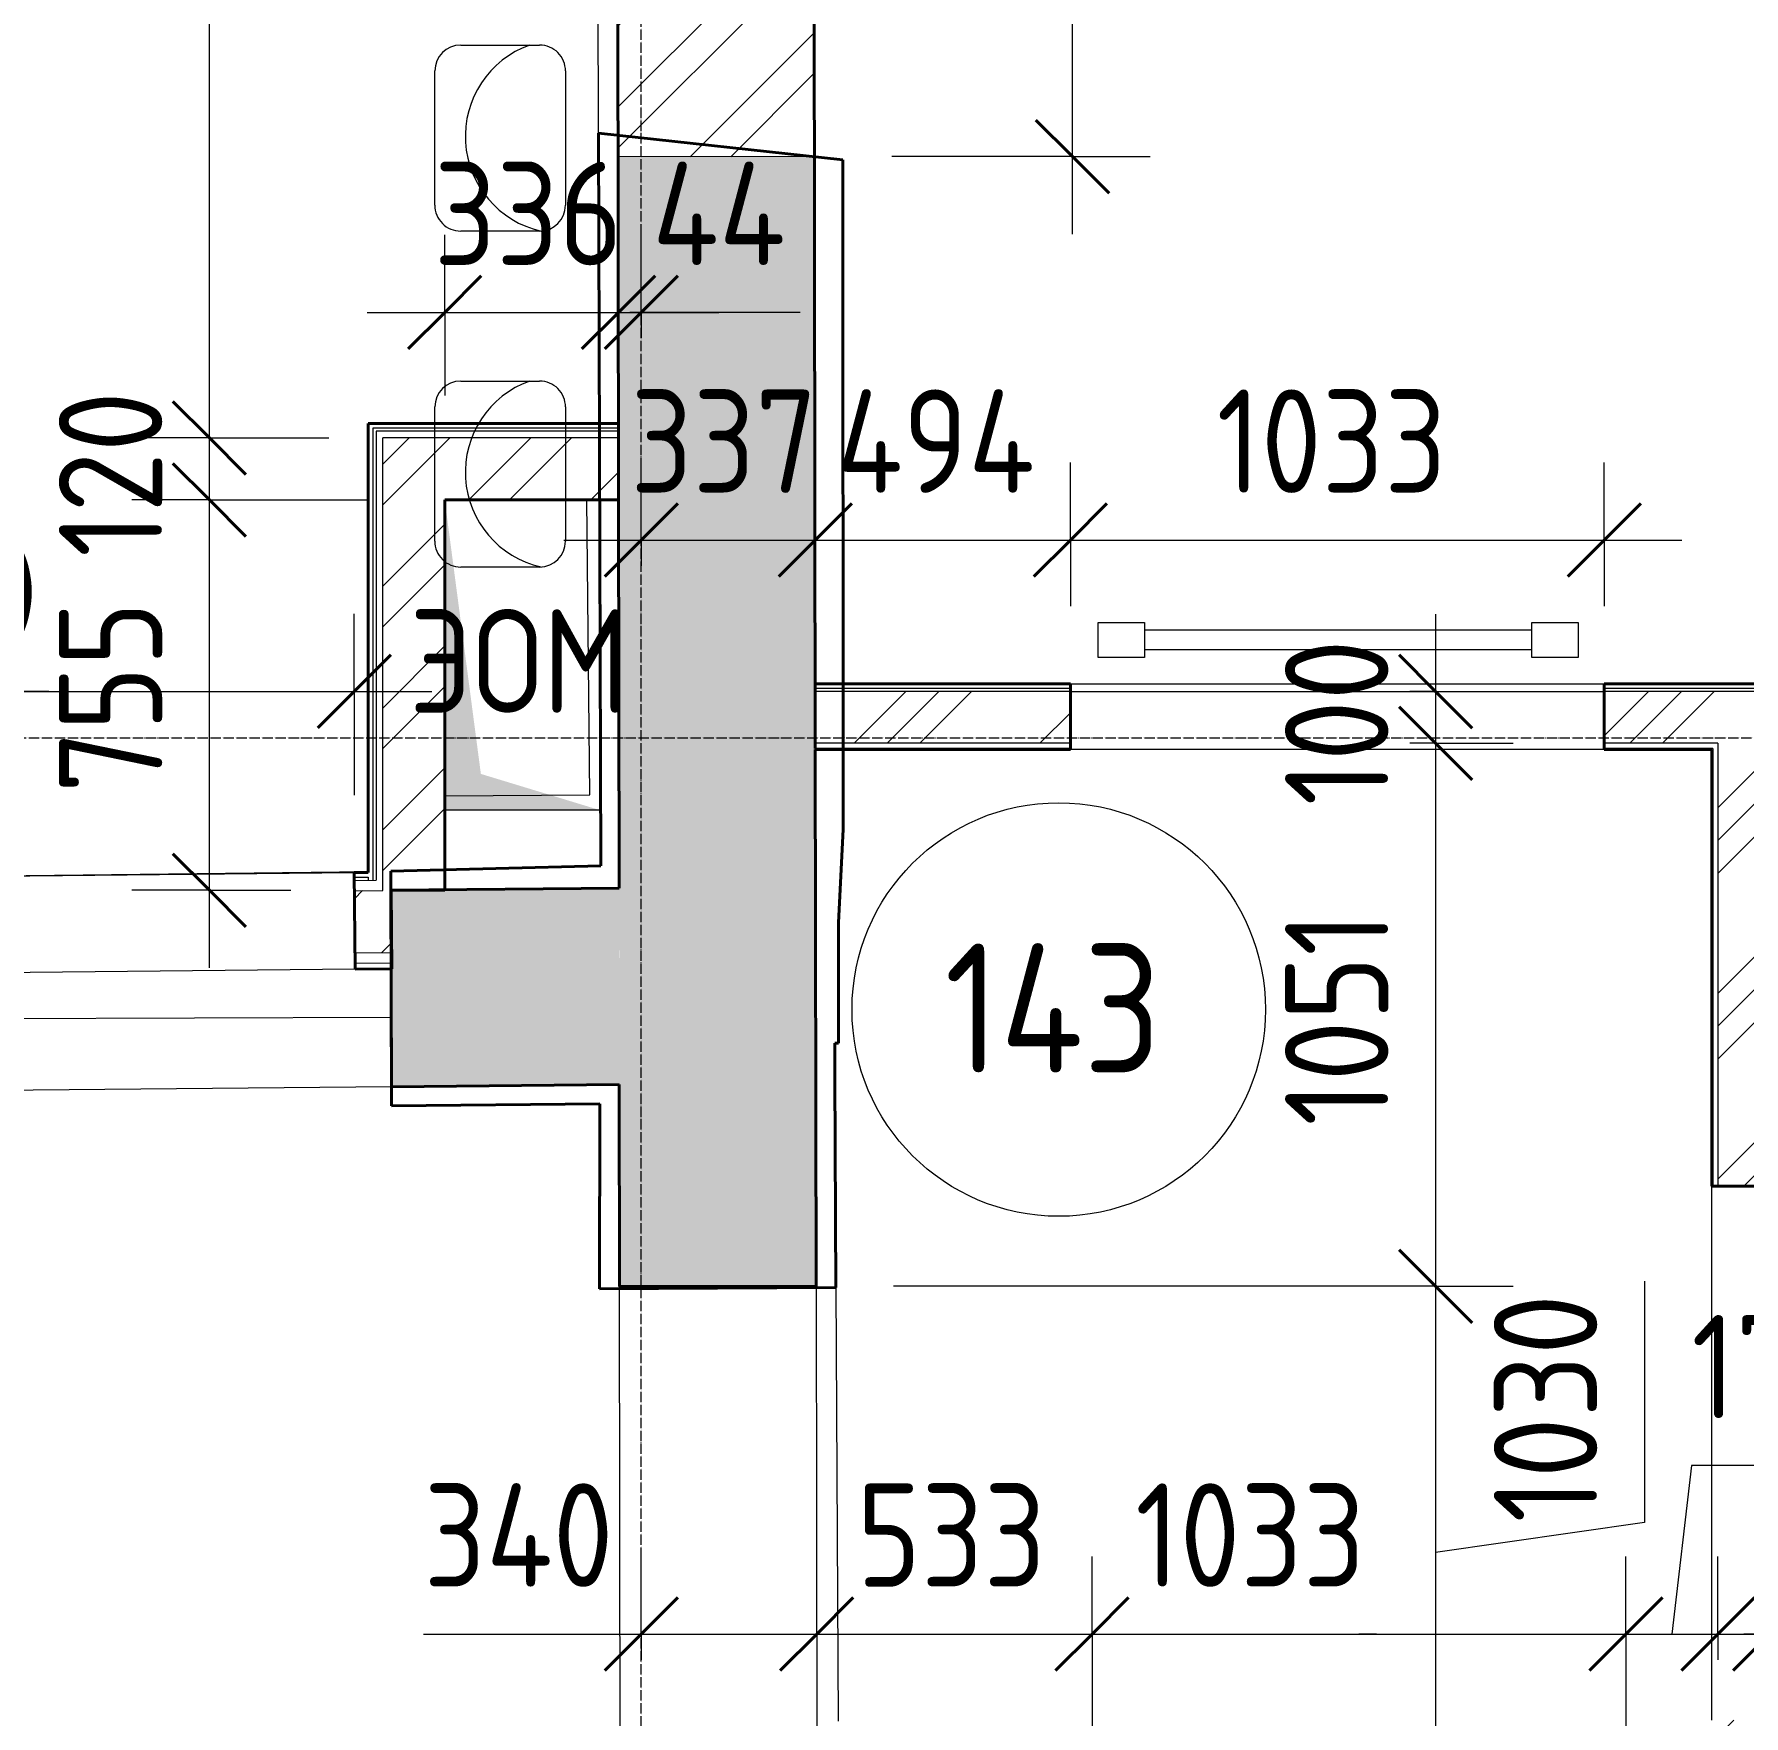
# Model space of a CAD drawing. Header units: millimetres. Extents: x -11886 to 68941, y -8130 to 45506.
# Drawn here: x 48235 to 51543, y 11365 to 14618 of the extents above; entities that cross this region are included whole.
import ezdxf

# ---------------------------------------------------------------- set-up
doc = ezdxf.new("R2010")
doc.units = ezdxf.units.MM
doc.linetypes.add('ADSK_Линия сетки', pattern=[25, 20, -2.5, 0, -2.5])
for name, color, linetype, lineweight in [('Аннотация', 7, 'Continuous', 9), ('Марки помещений', 7, 'Continuous', 20), ('Оси', 7, 'Continuous', 9), ('Перекрытие', 7, 'Continuous', 18), ('Размеры', 7, 'Continuous', 9), ('Размеры-100', 7, 'Continuous', 9), ('Стены', 7, 'Continuous', 18), ('Стены внутренние', 7, 'Continuous', 18), ('Стены штриховка', 7, 'Continuous', 18), ('Узлы', 7, 'Continuous', 18)]:
    doc.layers.add(name, color=color, linetype=linetype, lineweight=lineweight)
for name, color, linetype, lineweight, true_color in [('Линии', 7, 'Continuous', 9, 0x00a600), ('Стены разрез', 7, 'Continuous', 40, 0xbb5389), ('ТХ', 5, 'Continuous', 9, 0x0000ff), ('ТХ 1 этаж_dwg', 7, 'Continuous', 9, 0x767676)]:
    doc.layers.add(name, color=color, linetype=linetype, lineweight=lineweight, true_color=true_color)
doc.styles.add('GOST Common_1', font='GOST_Common.ttf', dxfattribs={"width": 0.9, "height": 200})
doc.styles.add('GOST Common_2', font='GOST_Common.ttf', dxfattribs={"width": 0.9, "height": 250})
doc.dimstyles.new('ADSK_Основной_2_мм_Округление_до_1_мм_1', dxfattribs={"dimscale": 304.8, "dimtxt": 201.142999, "dimasz": 0.463911, "dimexe": 0.492126, "dimexo": 0.492126, "dimgap": 0.098425, "dimtad": 1, "dimdec": 0, "dimdsep": 46, "dimtxsty": 'GOST Common_1', "dimblk1": 'OBLIQUE', "dimblk2": 'OBLIQUE', "dimsah": 1, "dimcen": 0.09, "dimdle": 0.492126, "dimazin": 2, "dimtfac": 1, "dimtdec": 4, "dimtix": 1, "dimtmove": 1, "dimatfit": 3, "dimfxl": 1, "dimtvp": 1, "dimtolj": 1, "dimtzin": 0, "dimlwd": 20, "dimlwe": 20, "dimarcsym": 2})
doc.dimstyles.new('ADSK_Основной_2_мм_Округление_до_1_мм_2', dxfattribs={"dimscale": 304.8, "dimtxt": 201.142999, "dimasz": 0.463911, "dimexe": 0.492126, "dimexo": 0.492126, "dimgap": 0.098425, "dimtad": 1, "dimdec": 0, "dimdsep": 46, "dimtxsty": 'GOST Common_1', "dimblk1": 'OBLIQUE', "dimblk2": 'OBLIQUE', "dimsah": 1, "dimcen": 0.09, "dimdle": 0.492126, "dimazin": 2, "dimtfac": 1, "dimtdec": 4, "dimtix": 1, "dimtmove": 0, "dimatfit": 3, "dimfxl": 1, "dimtvp": 1, "dimtolj": 1, "dimtzin": 0, "dimlwd": 20, "dimlwe": 20, "dimarcsym": 2})
doc.dimstyles.new('ADSK_Основной_2_мм_Округление_до_1_мм_3', dxfattribs={"dimscale": 304.8, "dimtxt": 201.142999, "dimasz": 0.463911, "dimexe": 0.492126, "dimexo": 0.492126, "dimgap": 0.098425, "dimtad": 1, "dimdec": 0, "dimdsep": 46, "dimtxsty": 'GOST Common_1', "dimblk1": 'OBLIQUE', "dimblk2": 'OBLIQUE', "dimsah": 1, "dimcen": 0.09, "dimdle": 0.492126, "dimazin": 2, "dimtfac": 1, "dimtdec": 4, "dimtix": 1, "dimtmove": 0, "dimatfit": 3, "dimfxl": 1, "dimtvp": 1, "dimtolj": 1, "dimtzin": 0, "dimlwd": 20, "dimlwe": 20, "dimarcsym": 2})
pattern_1 = [(45, (0, 0), (-117.8655, 117.8655), []), (45, (78.58, 0), (-117.8655, 117.8655), [])]
pattern_2 = [(45, (0, 0), (-179.6051, 179.6051), []), (45, (63.5, 0), (0, 359.2102), []), (45, (-63.5, 0), (0, 359.2102), [])]

# ---------------------------------------------------------------- blocks, each defined once
blk = doc.blocks.new('Существующие стены 1 эт - Существующие стены 1 эт-653793-01 План 1-го этажа кладочный')
at = {"layer": 'Стены', "color": 243, "true_color": 0xbb5389}
for p, q in [((49327.5, 14426.6), (49325, 15247.1)), ((49364.9, 14422.5), (49327.5, 14426.6)), ((48057.4, 12988.2), (48881.7, 12998)), ((47171.4, 12711.4), (48926.4, 12715.9)), ((49748.1, 12193), (49786.4, 12193.2)), ((49786.4, 12193.2), (49790.8, 11354.2))]:
    blk.add_line(p, q, dxfattribs=at)
at = {"layer": 'Стены разрез'}
for p, q in [((49327.5, 14426.6), (49331.8, 13008.7)), ((49799.8, 14375.2), (49327.5, 14426.6)), ((49800.7, 13080.2), (49799.8, 14375.2)), ((49791.8, 12898.8), (49800.7, 13080.2)), ((49331.8, 13008.7), (48925.5, 12998.5)), ((48926.9, 12544.6), (48925.5, 12998.5)), ((49791.8, 12665.9), (49791.8, 12898.8)), ((49784.3, 12602.9), (49784.3, 12665.9)), ((49784.3, 12665.9), (49791.8, 12665.9)), ((49786.4, 12193.2), (49784.3, 12602.9)), ((48926.9, 12544.6), (49329.7, 12548.5)), ((49329.7, 12548.5), (49329.1, 12190.8)), ((49329.1, 12190.8), (49786.4, 12193.2))]:
    blk.add_line(p, q, dxfattribs=at)
blk = doc.blocks.new('ТХ 1 этаж_dwg_Облучатель-2118417-01 План 1-го этажа кладочный')
at = {"layer": 'ТХ', "color": 253, "true_color": 0xa0a0a0}
for p, q in [((56406.2, 10669), (56406.2, 9919.9)), ((56444, 10669), (56444, 9919.9))]:
    blk.add_line(p, q, dxfattribs=at)
at = {"layer": 'ТХ', "color": 253, "true_color": 0xa0a0a0, "flags": 128}
for points in [[(56459, 10669), (56391.2, 10669), (56391.2, 10759), (56459, 10759)], [(56459, 9919.9), (56459, 9829.9), (56391.2, 9829.9), (56391.2, 9919.9)]]:
    blk.add_lwpolyline(points, close=True, dxfattribs=at)
blk = doc.blocks.new('ТХ 1 этаж_dwg_Электросушитель-2118426-01 План 1-го этажа кладочный')
at = {"layer": 'ТХ', "color": 253, "true_color": 0xa0a0a0}
for p, q in [((14845.2, 10699.4), (15105, 10699.4)), ((14795.2, 10496.6), (14795.2, 10649.4)), ((15155, 10649.4), (15155, 10496.6)), ((15105, 10446.6), (14845.2, 10446.6))]:
    blk.add_line(p, q, dxfattribs=at)
for centre, radius, start, end in [((14845.2, 10649.4), 50, 90, 180), ((15105, 10649.4), 50, 0, 90), ((14978.3, 10452.8), 187.6, 19.6167, 167.3478), ((14845.2, 10496.6), 50, 180, 270), ((15105, 10496.6), 50, 270, 360)]:
    blk.add_arc(centre, radius, start, end, dxfattribs=at)
blk = doc.blocks.new('ТХ 1 этаж_dwg-2084881-01 План 1-го этажа кладочный')
for name, p, rotation in [('ТХ 1 этаж_dwg_Электросушитель-2118426-01 План 1-го этажа кладочный', (177711.1, -71430.9), 89.99999999999999), ('ТХ 1 этаж_dwg_Электросушитель-2118426-01 План 1-го этажа кладочный', (177711.1, -72080.9), 89.99999999999999), ('ТХ 1 этаж_dwg_Облучатель-2118417-01 План 1-го этажа кладочный', (158465.1, -1001.7), 270)]:
    blk.add_blockref(name, p, dxfattribs=dict(rotation=rotation))
blk = doc.blocks.new('ADSK_Марка_Помещение_ОдноЗначение - Номер-247393-01 План 1-го этажа кладочный')
at = {"layer": 'Марки помещений'}
blk.add_circle((0, 0), 4, dxfattribs=at)
blk = doc.blocks.new('DIMBLOCK474-01 План 1-го этажа кладочный')
at = {"layer": 'Размеры-100', "lineweight": 20, "transparency": 16777216}
for p, q in [((47354.7, 13346.5), (47354.7, 13496.5)), ((48854.6, 13346.5), (48854.6, 13496.5)), ((47354.7, 13346.5), (49004.6, 13346.5)), ((47354.7, 13346.5), (47354.7, 13131.5)), ((47796.7, 13346.5), (48263.8, 13346.5)), ((48263.8, 13346.5), (48104.7, 13346.5)), ((48854.6, 13346.5), (48854.6, 13145.9))]:
    blk.add_line(p, q, dxfattribs=at)
at = {"layer": 'Размеры-100', "lineweight": 40, "transparency": 16777216}
for p, q in [((47354.7, 13346.5), (47425.4, 13417.2)), ((48854.6, 13346.5), (48925.3, 13417.2)), ((47354.7, 13346.5), (47284, 13275.8)), ((48854.6, 13346.5), (48783.9, 13275.8))]:
    blk.add_line(p, q, dxfattribs=at)
at = {"layer": 'Размеры-100', "color": 0, "lineweight": 20, "transparency": 16777216, "insert": (47796.7, 13637.9), "char_height": 200, "width": 560.473, "attachment_point": 1, "line_spacing_factor": 1.022761, "style": 'GOST Common_1'}
blk.add_mtext('1500', dxfattribs=at)
blk = doc.blocks.new('_Oblique')
at = {"color": 0, "linetype": 'ByBlock', "lineweight": -2}
blk.add_line((-0.5, -0.5), (0.5, 0.5), dxfattribs=at)
blk = doc.blocks.new('DIMBLOCK475-01 План 1-го этажа кладочный')
at = {"layer": 'Размеры-100', "lineweight": 20, "transparency": 16777216}
for p, q in [((49029.7, 14079.7), (49029.7, 14229.7)), ((49365.9, 14079.7), (49365.9, 14229.7)), ((48879.7, 14079.7), (49365.9, 14079.7)), ((49029.7, 14079.7), (49029.7, 13918.8)), ((49365.9, 14079.7), (49365.9, 13866.9))]:
    blk.add_line(p, q, dxfattribs=at)
at = {"layer": 'Размеры-100', "lineweight": 40, "transparency": 16777216}
for p, q in [((49029.7, 14079.7), (49100.4, 14150.4)), ((49365.9, 14079.7), (49436.6, 14150.4)), ((49029.7, 14079.7), (48959, 14009)), ((49365.9, 14079.7), (49295.2, 14009))]:
    blk.add_line(p, q, dxfattribs=at)
at = {"layer": 'Размеры-100', "color": 0, "lineweight": 20, "transparency": 16777216, "insert": (49008.6, 14371), "char_height": 200, "width": 454.106, "attachment_point": 1, "line_spacing_factor": 1.022761, "style": 'GOST Common_1'}
blk.add_mtext('336', dxfattribs=at)
blk = doc.blocks.new('DIMBLOCK476-01 План 1-го этажа кладочный')
at = {"layer": 'Размеры-100', "lineweight": 20, "transparency": 16777216}
for p, q in [((49365.9, 14079.7), (49365.9, 14229.7)), ((49409.9, 14079.7), (49409.9, 14229.7)), ((49365.9, 14079.7), (49559.9, 14079.7)), ((49365.9, 14079.7), (49365.9, 13866.9)), ((49431.1, 14079.7), (49387.9, 14079.7)), ((49409.9, 14079.7), (49409.9, 14029.6)), ((49717.5, 14079.7), (49431.1, 14079.7))]:
    blk.add_line(p, q, dxfattribs=at)
at = {"layer": 'Размеры-100', "lineweight": 40, "transparency": 16777216}
for p, q in [((49365.9, 14079.7), (49436.6, 14150.4)), ((49409.9, 14079.7), (49480.6, 14150.4)), ((49365.9, 14079.7), (49295.2, 14009)), ((49409.9, 14079.7), (49339.2, 14009))]:
    blk.add_line(p, q, dxfattribs=at)
at = {"layer": 'Размеры-100', "color": 0, "lineweight": 20, "transparency": 16777216, "insert": (49431.1, 14371), "char_height": 200, "width": 343.648, "attachment_point": 1, "line_spacing_factor": 1.022761, "style": 'GOST Common_1'}
blk.add_mtext('44', dxfattribs=at)
blk = doc.blocks.new('DIMBLOCK477-01 План 1-го этажа кладочный')
at = {"layer": 'Размеры-100', "lineweight": 40, "transparency": 16777216}
for p, q in [((48574.4, 13716.9), (48503.7, 13787.6)), ((48574.4, 13716.9), (48645.1, 13646.2)), ((48574.4, 12961.8), (48503.7, 13032.5)), ((48574.4, 12961.8), (48645.1, 12891.1))]:
    blk.add_line(p, q, dxfattribs=at)
at = {"layer": 'Размеры-100', "lineweight": 20, "transparency": 16777216}
for p, q in [((48574.4, 13716.9), (48424.4, 13716.9)), ((48574.4, 12811.8), (48574.4, 13716.9)), ((48574.4, 13716.9), (48879.7, 13716.9)), ((48574.4, 12961.8), (48424.4, 12961.8)), ((48574.4, 12961.8), (48731.7, 12961.8))]:
    blk.add_line(p, q, dxfattribs=at)
at = {"layer": 'Размеры-100', "color": 0, "lineweight": 20, "transparency": 16777216, "insert": (48283, 13150.1), "char_height": 200, "width": 454.106, "attachment_point": 1, "rotation": 90, "line_spacing_factor": 1.022761, "style": 'GOST Common_1'}
blk.add_mtext('755', dxfattribs=at)
blk = doc.blocks.new('DIMBLOCK478-01 План 1-го этажа кладочный')
at = {"layer": 'Размеры-100', "lineweight": 40, "transparency": 16777216}
for p, q in [((48574.4, 13836.9), (48503.7, 13907.6)), ((48574.4, 13836.9), (48645.1, 13766.2)), ((48574.4, 13716.9), (48503.7, 13787.6)), ((48574.4, 13716.9), (48645.1, 13646.2))]:
    blk.add_line(p, q, dxfattribs=at)
at = {"layer": 'Размеры-100', "lineweight": 20, "transparency": 16777216}
for p, q in [((48574.4, 13836.9), (48424.4, 13836.9)), ((48574.4, 13716.9), (48574.4, 13836.9)), ((48574.4, 13836.9), (48805.7, 13836.9)), ((48574.4, 13716.9), (48424.4, 13716.9)), ((48574.4, 13716.9), (48879.7, 13716.9))]:
    blk.add_line(p, q, dxfattribs=at)
at = {"layer": 'Размеры-100', "color": 0, "lineweight": 20, "transparency": 16777216, "insert": (48283, 13606.4), "char_height": 200, "width": 409.104, "attachment_point": 1, "rotation": 90, "line_spacing_factor": 1.022761, "style": 'GOST Common_1'}
blk.add_mtext('120', dxfattribs=at)
blk = doc.blocks.new('DIMBLOCK479-01 План 1-го этажа кладочный')
at = {"layer": 'Размеры-100', "lineweight": 40, "transparency": 16777216}
for p, q in [((48574.4, 16736.5), (48503.7, 16807.2)), ((48574.4, 16736.5), (48645.1, 16665.8)), ((48574.4, 13836.9), (48503.7, 13907.6)), ((48574.4, 13836.9), (48645.1, 13766.2))]:
    blk.add_line(p, q, dxfattribs=at)
at = {"layer": 'Размеры-100', "lineweight": 20, "transparency": 16777216}
for p, q in [((48574.4, 16736.5), (48424.4, 16736.5)), ((48574.4, 13836.9), (48574.4, 16736.5)), ((48574.4, 16736.5), (48774.4, 16736.5)), ((48574.4, 13836.9), (48424.4, 13836.9)), ((48574.4, 13836.9), (48805.7, 13836.9))]:
    blk.add_line(p, q, dxfattribs=at)
at = {"layer": 'Размеры-100', "color": 0, "lineweight": 20, "transparency": 16777216, "insert": (48283, 15034.4), "char_height": 200, "width": 605.475, "attachment_point": 1, "rotation": 90, "line_spacing_factor": 1.022761, "style": 'GOST Common_1'}
blk.add_mtext('2900', dxfattribs=at)
blk = doc.blocks.new('DIMBLOCK503-01 План 1-го этажа кладочный')
at = {"layer": 'Размеры-100', "lineweight": 20, "transparency": 16777216}
for p, q in [((49409.9, 11522.8), (49409.9, 11672.8)), ((49749.5, 11522.8), (49749.5, 11672.8)), ((48988.9, 11522.8), (49384.4, 11522.8)), ((49259.9, 11522.8), (49749.5, 11522.8)), ((49384.4, 11522.8), (49579.7, 11522.8)), ((49409.9, 11522.8), (49409.9, 11472.8)), ((49749.5, 11522.8), (49749.5, 11315.6))]:
    blk.add_line(p, q, dxfattribs=at)
at = {"layer": 'Размеры-100', "lineweight": 40, "transparency": 16777216}
for p, q in [((49409.9, 11522.8), (49480.6, 11593.5)), ((49749.5, 11522.8), (49820.2, 11593.5)), ((49409.9, 11522.8), (49339.2, 11452.1)), ((49749.5, 11522.8), (49678.8, 11452.1))]:
    blk.add_line(p, q, dxfattribs=at)
at = {"layer": 'Размеры-100', "color": 0, "lineweight": 20, "transparency": 16777216, "insert": (48988.9, 11814.2), "char_height": 200, "width": 474.561, "attachment_point": 1, "line_spacing_factor": 1.022761, "style": 'GOST Common_1'}
blk.add_mtext('340', dxfattribs=at)
blk = doc.blocks.new('DIMBLOCK504-01 План 1-го этажа кладочный')
at = {"layer": 'Размеры-100', "lineweight": 20, "transparency": 16777216}
for p, q in [((49749.5, 11522.8), (49749.5, 11672.8)), ((50282.1, 11522.8), (50282.1, 11672.8)), ((49749.5, 11522.8), (50282.1, 11522.8)), ((49749.5, 11522.8), (49749.5, 11315.6)), ((50282.1, 11522.8), (50282.1, 11343.6))]:
    blk.add_line(p, q, dxfattribs=at)
at = {"layer": 'Размеры-100', "lineweight": 40, "transparency": 16777216}
for p, q in [((49749.5, 11522.8), (49820.2, 11593.5)), ((50282.1, 11522.8), (50352.8, 11593.5)), ((49749.5, 11522.8), (49678.8, 11452.1)), ((50282.1, 11522.8), (50211.4, 11452.1))]:
    blk.add_line(p, q, dxfattribs=at)
at = {"layer": 'Размеры-100', "color": 0, "lineweight": 20, "transparency": 16777216, "insert": (49826.6, 11814.2), "char_height": 200, "width": 454.106, "attachment_point": 1, "line_spacing_factor": 1.022761, "style": 'GOST Common_1'}
blk.add_mtext('533', dxfattribs=at)
blk = doc.blocks.new('DIMBLOCK505-01 План 1-го этажа кладочный')
at = {"layer": 'Размеры-100', "lineweight": 20, "transparency": 16777216}
for p, q in [((50282.1, 11522.8), (50282.1, 11672.8)), ((51315.1, 11522.8), (51315.1, 11672.8)), ((50282.1, 11522.8), (51315.1, 11522.8)), ((50282.1, 11522.8), (50282.1, 11343.6)), ((50365.7, 11522.8), (50832.7, 11522.8)), ((50832.7, 11522.8), (50798.6, 11522.8)), ((51315.1, 11522.8), (51315.1, 11343.6))]:
    blk.add_line(p, q, dxfattribs=at)
at = {"layer": 'Размеры-100', "lineweight": 40, "transparency": 16777216}
for p, q in [((50282.1, 11522.8), (50352.8, 11593.5)), ((51315.1, 11522.8), (51385.8, 11593.5)), ((50282.1, 11522.8), (50211.4, 11452.1)), ((51315.1, 11522.8), (51244.4, 11452.1))]:
    blk.add_line(p, q, dxfattribs=at)
at = {"layer": 'Размеры-100', "color": 0, "lineweight": 20, "transparency": 16777216, "insert": (50365.7, 11814.2), "char_height": 200, "width": 560.473, "attachment_point": 1, "line_spacing_factor": 1.022761, "style": 'GOST Common_1'}
blk.add_mtext('1033', dxfattribs=at)
blk = doc.blocks.new('DIMBLOCK506-01 План 1-го этажа кладочный')
at = {"layer": 'Размеры-100', "lineweight": 20, "transparency": 16777216}
for p, q in [((51441.9, 11848.6), (51404.2, 11522.8)), ((51782.8, 11848.6), (51441.9, 11848.6)), ((51315.1, 11522.8), (51315.1, 11672.8)), ((51493.2, 11522.8), (51493.2, 11672.8)), ((51315.1, 11522.8), (51493.2, 11522.8)), ((51315.1, 11522.8), (51315.1, 11343.6)), ((51493.2, 11522.8), (51493.2, 11472.8))]:
    blk.add_line(p, q, dxfattribs=at)
at = {"layer": 'Размеры-100', "lineweight": 40, "transparency": 16777216}
for p, q in [((51315.1, 11522.8), (51385.8, 11593.5)), ((51493.2, 11522.8), (51563.9, 11593.5)), ((51315.1, 11522.8), (51244.4, 11452.1)), ((51493.2, 11522.8), (51422.5, 11452.1))]:
    blk.add_line(p, q, dxfattribs=at)
at = {"layer": 'Размеры-100', "color": 0, "lineweight": 20, "transparency": 16777216, "insert": (51441.9, 12140), "char_height": 200, "width": 409.104, "attachment_point": 1, "line_spacing_factor": 1.022761, "style": 'GOST Common_1'}
blk.add_mtext('178', dxfattribs=at)
blk = doc.blocks.new('DIMBLOCK507-01 План 1-го этажа кладочный')
at = {"layer": 'Размеры-100', "lineweight": 20, "transparency": 16777216}
for p, q in [((51493.2, 11522.8), (51493.2, 11672.8)), ((51593.2, 11522.8), (51593.2, 11672.8)), ((51493.2, 11522.8), (51743.2, 11522.8)), ((51493.2, 11522.8), (51493.2, 11472.8)), ((51711.5, 11522.8), (51543.2, 11522.8)), ((51593.2, 11522.8), (51593.2, 11472.8)), ((52052.5, 11522.8), (51711.5, 11522.8))]:
    blk.add_line(p, q, dxfattribs=at)
at = {"layer": 'Размеры-100', "lineweight": 40, "transparency": 16777216}
for p, q in [((51493.2, 11522.8), (51563.9, 11593.5)), ((51593.2, 11522.8), (51663.9, 11593.5)), ((51493.2, 11522.8), (51422.5, 11452.1)), ((51593.2, 11522.8), (51522.5, 11452.1))]:
    blk.add_line(p, q, dxfattribs=at)
at = {"layer": 'Размеры-100', "color": 0, "lineweight": 20, "transparency": 16777216, "insert": (51711.5, 11814.2), "char_height": 200, "width": 409.104, "attachment_point": 1, "line_spacing_factor": 1.022761, "style": 'GOST Common_1'}
blk.add_mtext('100', dxfattribs=at)
blk = doc.blocks.new('DIMBLOCK508-01 План 1-го этажа кладочный')
at = {"layer": 'Размеры-100', "lineweight": 20, "transparency": 16777216}
for p, q in [((50946.8, 13496.2), (50946.8, 13246.2)), ((50946.8, 13346.2), (50896.8, 13346.2)), ((50946.8, 13346.2), (51096.8, 13346.2)), ((50946.8, 13246.2), (50896.8, 13246.2)), ((50946.8, 13246.2), (51096.8, 13246.2))]:
    blk.add_line(p, q, dxfattribs=at)
at = {"layer": 'Размеры-100', "lineweight": 40, "transparency": 16777216}
for p, q in [((50946.8, 13346.2), (50876.1, 13416.9)), ((50946.8, 13346.2), (51017.5, 13275.5)), ((50946.8, 13246.2), (50876.1, 13316.9)), ((50946.8, 13246.2), (51017.5, 13175.5))]:
    blk.add_line(p, q, dxfattribs=at)
at = {"layer": 'Размеры-100', "color": 0, "lineweight": 20, "transparency": 16777216, "insert": (50655.5, 13125.8), "char_height": 200, "width": 409.104, "attachment_point": 1, "rotation": 90, "line_spacing_factor": 1.022761, "style": 'GOST Common_1'}
blk.add_mtext('100', dxfattribs=at)
blk = doc.blocks.new('DIMBLOCK509-01 План 1-го этажа кладочный')
at = {"layer": 'Размеры-100', "lineweight": 40, "transparency": 16777216}
for p, q in [((50946.8, 13246.2), (50876.1, 13316.9)), ((50946.8, 13246.2), (51017.5, 13175.5)), ((50946.8, 12195.6), (50876.1, 12266.3)), ((50946.8, 12195.6), (51017.5, 12124.9))]:
    blk.add_line(p, q, dxfattribs=at)
at = {"layer": 'Размеры-100', "lineweight": 20, "transparency": 16777216}
for p, q in [((50946.8, 13246.2), (50896.8, 13246.2)), ((50946.8, 13246.2), (50946.8, 12195.6)), ((50946.8, 13246.2), (51096.8, 13246.2)), ((50946.8, 12195.6), (49898.1, 12195.6)), ((50946.8, 12195.6), (51096.8, 12195.6))]:
    blk.add_line(p, q, dxfattribs=at)
at = {"layer": 'Размеры-100', "color": 0, "lineweight": 20, "transparency": 16777216, "insert": (50655.5, 12506.1), "char_height": 200, "width": 515.472, "attachment_point": 1, "rotation": 90, "line_spacing_factor": 1.022761, "style": 'GOST Common_1'}
blk.add_mtext('1051', dxfattribs=at)
blk = doc.blocks.new('DIMBLOCK510-01 План 1-го этажа кладочный')
at = {"layer": 'Размеры-100', "lineweight": 40, "transparency": 16777216}
for p, q in [((50946.8, 12195.6), (50876.1, 12266.3)), ((50946.8, 12195.6), (51017.5, 12124.9)), ((50946.8, 11165.6), (50876.1, 11236.3)), ((50946.8, 11165.6), (51017.5, 11094.9))]:
    blk.add_line(p, q, dxfattribs=at)
at = {"layer": 'Размеры-100', "lineweight": 20, "transparency": 16777216}
for p, q in [((50946.8, 12195.6), (49898.1, 12195.6)), ((50946.8, 12195.6), (50946.8, 11165.6)), ((50946.8, 12195.6), (51096.8, 12195.6)), ((51351, 12205.5), (51351, 11738.4)), ((51351, 11738.4), (50946.8, 11680.6)), ((50946.8, 11165.6), (50358.1, 11165.6)), ((50946.8, 11165.6), (51096.8, 11165.6))]:
    blk.add_line(p, q, dxfattribs=at)
at = {"layer": 'Размеры-100', "color": 0, "lineweight": 20, "transparency": 16777216, "insert": (51059.6, 11738.4), "char_height": 200, "width": 560.473, "attachment_point": 1, "rotation": 90, "line_spacing_factor": 1.022761, "style": 'GOST Common_1'}
blk.add_mtext('1030', dxfattribs=at)
blk = doc.blocks.new('DIMBLOCK531-01 План 1-го этажа кладочный')
at = {"layer": 'Размеры-100', "lineweight": 20, "transparency": 16777216}
for p, q in [((49409.9, 13639.2), (49409.9, 13789.2)), ((49746.5, 13639.2), (49746.5, 13789.2)), ((49259.9, 13639.2), (49746.5, 13639.2)), ((49409.9, 13639.2), (49409.9, 13589.2)), ((49746.5, 13639.2), (49746.5, 13496.2))]:
    blk.add_line(p, q, dxfattribs=at)
at = {"layer": 'Размеры-100', "lineweight": 40, "transparency": 16777216}
for p, q in [((49409.9, 13639.2), (49480.6, 13709.9)), ((49746.5, 13639.2), (49817.2, 13709.9)), ((49409.9, 13639.2), (49339.2, 13568.5)), ((49746.5, 13639.2), (49675.8, 13568.5))]:
    blk.add_line(p, q, dxfattribs=at)
at = {"layer": 'Размеры-100', "color": 0, "lineweight": 20, "transparency": 16777216, "insert": (49389, 13930.6), "char_height": 200, "width": 454.106, "attachment_point": 1, "line_spacing_factor": 1.022761, "style": 'GOST Common_1'}
blk.add_mtext('337', dxfattribs=at)
blk = doc.blocks.new('DIMBLOCK532-01 План 1-го этажа кладочный')
at = {"layer": 'Размеры-100', "lineweight": 20, "transparency": 16777216}
for p, q in [((49746.5, 13639.2), (49746.5, 13789.2)), ((50240.2, 13639.2), (50240.2, 13789.2)), ((49746.5, 13639.2), (50240.2, 13639.2)), ((49746.5, 13639.2), (49746.5, 13496.2)), ((50240.2, 13639.2), (50240.2, 13511.2))]:
    blk.add_line(p, q, dxfattribs=at)
at = {"layer": 'Размеры-100', "lineweight": 40, "transparency": 16777216}
for p, q in [((49746.5, 13639.2), (49817.2, 13709.9)), ((50240.2, 13639.2), (50310.9, 13709.9)), ((49746.5, 13639.2), (49675.8, 13568.5)), ((50240.2, 13639.2), (50169.5, 13568.5))]:
    blk.add_line(p, q, dxfattribs=at)
at = {"layer": 'Размеры-100', "color": 0, "lineweight": 20, "transparency": 16777216, "insert": (49787.1, 13930.6), "char_height": 200, "width": 495.016, "attachment_point": 1, "line_spacing_factor": 1.022761, "style": 'GOST Common_1'}
blk.add_mtext('494', dxfattribs=at)
blk = doc.blocks.new('DIMBLOCK533-01 План 1-го этажа кладочный')
at = {"layer": 'Размеры-100', "lineweight": 20, "transparency": 16777216}
for p, q in [((50240.2, 13639.2), (50240.2, 13789.2)), ((51273.2, 13639.2), (51273.2, 13789.2)), ((50240.2, 13639.2), (51423.2, 13639.2)), ((50240.2, 13639.2), (50240.2, 13511.2)), ((51273.2, 13639.2), (51273.2, 13511.2))]:
    blk.add_line(p, q, dxfattribs=at)
at = {"layer": 'Размеры-100', "lineweight": 40, "transparency": 16777216}
for p, q in [((50240.2, 13639.2), (50310.9, 13709.9)), ((51273.2, 13639.2), (51343.9, 13709.9)), ((50240.2, 13639.2), (50169.5, 13568.5)), ((51273.2, 13639.2), (51202.5, 13568.5))]:
    blk.add_line(p, q, dxfattribs=at)
at = {"layer": 'Размеры-100', "color": 0, "lineweight": 20, "transparency": 16777216, "insert": (50523.2, 13930.6), "char_height": 200, "width": 560.473, "attachment_point": 1, "line_spacing_factor": 1.022761, "style": 'GOST Common_1'}
blk.add_mtext('1033', dxfattribs=at)
blk = doc.blocks.new('DIMBLOCK744-01 План 1-го этажа кладочный')
at = {"layer": 'Размеры-100', "lineweight": 40, "transparency": 16777216}
for p, q in [((50244.4, 15290.8), (50173.7, 15361.5)), ((50244.4, 15290.8), (50315.1, 15220.1)), ((50244.4, 14381.1), (50173.7, 14451.8)), ((50244.4, 14381.1), (50315.1, 14310.4))]:
    blk.add_line(p, q, dxfattribs=at)
at = {"layer": 'Размеры-100', "lineweight": 20, "transparency": 16777216}
for p, q in [((50244.4, 15290.8), (49893.7, 15290.8)), ((50244.4, 14231.1), (50244.4, 15290.8)), ((50244.4, 15290.8), (50394.4, 15290.8)), ((50244.4, 14381.1), (49895, 14381.1)), ((50244.4, 14381.1), (50394.4, 14381.1))]:
    blk.add_line(p, q, dxfattribs=at)
at = {"layer": 'Размеры-100', "color": 0, "lineweight": 20, "transparency": 16777216, "insert": (49953.1, 14665.5), "char_height": 200, "width": 409.104, "attachment_point": 1, "rotation": 90, "line_spacing_factor": 1.022761, "style": 'GOST Common_1'}
blk.add_mtext('910', dxfattribs=at)

msp = doc.modelspace()

# ---------------------------------------------------------------- hatches: boundary and pattern name
at = {"layer": 'Стены внутренние', "true_color": 0xc0c0c0}
h = msp.add_hatch(color=9, dxfattribs=at)
h.paths.add_polyline_path([(49671.1, 9042.3), (49752.5, 9042.3), (49749.5, 11165.6), (49369.5, 11164.7), (49372.5, 9042.3), (49551.6, 9042.3)])
h.paths.add_polyline_path([(49368.1, 12195), (49748.1, 12195.6), (49745, 14381.1), (49365, 14380.6), (49368.1, 12195.6)])
h.paths.add_polyline_path([(49363.7, 15290.3), (49743.7, 15291.2), (49741.7, 16652.1), (49361.8, 16651.5), (49363.7, 15333.8)])
at = {"layer": 'Стены внутренние', "lineweight": 9}
h = msp.add_hatch(dxfattribs=at)
h.set_pattern_fill('FP_1', color=256, style=0, pattern_type=2)
h.set_pattern_definition(pattern_1)
h.paths.add_polyline_path([(49365, 14380.6), (49745, 14381.1), (49743.7, 15290.8), (49363.7, 15290.3), (49364.9, 14422.5)])
h = msp.add_hatch(dxfattribs=at)
h.set_pattern_fill('FP_1', color=256, style=0, pattern_type=2)
h.set_pattern_definition(pattern_1)
h.paths.add_polyline_path([(48909.7, 12961.4), (48958.4, 12961.9), (49029.7, 12962.6), (49029.7, 13836.9), (48909.7, 13836.9), (48909.7, 12961.6)])
h = msp.add_hatch(dxfattribs=at)
h.set_pattern_fill('FP_1', color=256, style=0, pattern_type=2)
h.set_pattern_definition(pattern_1)
h.paths.add_polyline_path([(49029.7, 13716.9), (49365.9, 13716.9), (49365, 13836.9), (49029.7, 13836.9)])
h = msp.add_hatch(dxfattribs=at)
h.set_pattern_fill('FP_3', color=256, style=0, pattern_type=2)
h.set_pattern_definition(pattern_2)
h.paths.add_polyline_path([(49808.9, 13246.2), (50240.2, 13246.2), (50240.2, 13346.2), (49746.5, 13346.2), (49746.6, 13246.2), (49800.7, 13246.2)])
h.paths.add_polyline_path([(51273.2, 13246.2), (51493.2, 13246.2), (51493.2, 13346.2), (51273.2, 13346.2)])
h.paths.add_polyline_path([(51483.2, 13246.2), (51483.2, 13246.3), (51483.2, 13346.2)])
h = msp.add_hatch(dxfattribs=at)
h.set_pattern_fill('FP_3', color=256, style=0, pattern_type=2)
h.set_pattern_definition(pattern_2)
h.paths.add_polyline_path([(51493.2, 11165.6), (51593.2, 11165.6), (51593.2, 11356.2), (51493.2, 11356.2), (51493.2, 11173.9)])
h.paths.add_polyline_path([(51493.2, 12389.2), (51593.2, 12389.2), (51593.2, 13346.2), (51493.2, 13346.2), (51493.2, 12758.2)])
at = {"layer": 'Стены внутренние', "true_color": 0xc0c0c0}
h = msp.add_hatch(color=9, dxfattribs=at)
h.paths.add_polyline_path([(45959.5, 12553.1), (47180.5, 12564.8), (47156.9, 12944.6), (45955.8, 12933.1), (45959.1, 12585.8)])
h.paths.add_polyline_path([(48926.8, 12581.6), (49367.5, 12585.8), (49367, 12965.8), (48925.6, 12961.6), (48926.8, 12585.8)])
at = {"layer": 'Стены внутренние', "lineweight": 9}
h = msp.add_hatch(dxfattribs=at)
h.set_pattern_fill('FP_1', color=256, style=0, pattern_type=2)
h.set_pattern_definition(pattern_1)
h.paths.add_polyline_path([(47164.4, 12824.7), (47356.2, 12826.5), (47354.7, 12946.5), (47156.9, 12944.6), (47164.1, 12829.4)])
h.paths.add_polyline_path([(48856.1, 12840.9), (48926, 12841.6), (48925.5, 12961.6), (48855, 12960.9), (48855.6, 12895)])
at = {"layer": 'Узлы', "true_color": 0x808080}
msp.add_hatch(color=8, dxfattribs=at).paths.add_polyline_path([(49310.4, 13116.9), (49327.5, 13117.5), (49099.6, 13186.8), (49029.7, 13716.9), (49029.7, 13116.9), (49284.4, 13116.9)])

# ---------------------------------------------------------------- linework, layer by layer
at = {"layer": 'Линии', "color": 8, "lineweight": 18, "true_color": 0x808080}
for p, q in [((49310.4, 13146.6), (49304.7, 13716.9)), ((49029.7, 13144.4), (49310.4, 13146.6))]:
    msp.add_line(p, q, dxfattribs=at)
at = {"layer": 'Оси', "linetype": 'ADSK_Линия сетки'}
for p, q in [((49409.9, -7330.4), (49409.9, 44534.8)), ((-11086.2, 13256.8), (57141.7, 13256.8))]:
    msp.add_line(p, q, dxfattribs=at)
at = {"layer": 'Перекрытие', "color": 136, "true_color": 0x008080}
for p, q in [((49329.7, 13716.9), (49329.7, 13116.9)), ((49329.7, 13116.9), (49029.7, 13116.9))]:
    msp.add_line(p, q, dxfattribs=at)
at = {"layer": 'Перекрытие', "color": 7, "true_color": 0xffffff}
for p, q in [((50240.2, 13346.2), (51273.2, 13346.2)), ((48926.8, 12581.6), (47180.5, 12564.8))]:
    msp.add_line(p, q, dxfattribs=at)
at = {"layer": 'Стены внутренние', "lineweight": 40}
for p, q in [((49359.1, 18537), (49365.9, 13716.9)), ((49746.6, 13236.2), (49739.1, 18537.6)), ((48881.7, 13864.9), (48881.7, 12996.1)), ((49365.7, 13864.9), (48881.7, 13864.9)), ((49029.7, 12961.8), (49029.7, 13716.9)), ((49029.7, 13716.9), (49365.9, 13716.9)), ((49365.9, 13716.9), (49367, 12965.8)), ((50240.2, 13361.2), (49746.4, 13361.2)), ((50240.2, 13234.2), (50240.2, 13361.2)), ((51273.2, 13361.2), (51273.2, 13234.2)), ((55703.9, 13361.2), (51273.2, 13361.2)), ((49746.6, 13234.2), (50240.2, 13234.2)), ((49748.1, 12195.6), (49746.6, 13234.2)), ((51273.2, 13234.2), (51481.2, 13234.2)), ((51481.2, 13234.2), (51481.2, 12389.2)), ((48881.7, 12996.1), (48854.6, 12995.9)), ((48854.6, 12995.9), (48856.4, 12808.9)), ((49367, 12965.8), (48925.6, 12961.6)), ((48925.6, 12961.6), (48926.8, 12581.6)), ((48925.8, 12961.8), (49029.7, 12961.8)), ((48927.3, 12809.6), (48925.8, 12961.8)), ((48856.4, 12808.9), (48927.3, 12809.6)), ((48926.8, 12581.6), (49367.5, 12585.8)), ((49367.5, 12585.8), (49368.1, 12195)), ((51481.2, 12389.2), (51608.2, 12389.2)), ((49368.1, 12195), (49748.1, 12195.6))]:
    msp.add_line(p, q, dxfattribs=at)
at = {"layer": 'Стены внутренние'}
for p, q in [((49745, 14381.1), (49365, 14380.6)), ((50240.2, 13361.2), (51273.2, 13361.2)), ((51273.2, 13234.2), (50240.2, 13234.2)), ((47354.7, 12981.5), (48854.6, 12995.9)), ((48856.4, 12808.9), (47356.5, 12794.5)), ((47171.4, 12711.4), (48926.4, 12715.9)), ((51481.2, 11356.2), (51481.2, 12389.2)), ((49369.5, 11165), (49368.1, 12195)), ((49748.1, 12195.6), (49749.5, 11193.6))]:
    msp.add_line(p, q, dxfattribs=at)
at = {"layer": 'Стены штриховка'}
for p, q in [((48890.7, 13855.9), (48890.7, 12981.2)), ((49365.7, 13855.9), (48890.7, 13855.9)), ((48896.7, 13849.9), (48896.7, 12981.3)), ((49365.8, 13849.9), (48896.7, 13849.9)), ((49365.8, 13836.9), (48909.7, 13836.9)), ((48909.7, 12961.4), (48909.7, 13836.9)), ((50240.2, 13352.2), (49746.5, 13352.2)), ((50240.2, 13346.2), (49746.5, 13346.2)), ((55703.9, 13352.2), (51273.2, 13352.2)), ((55703.9, 13346.2), (51273.2, 13346.2)), ((50240.2, 13246.2), (49746.6, 13246.2)), ((50240.2, 13236.2), (49746.6, 13236.2)), ((49746.6, 13236.2), (49746.6, 13234.2)), ((51493.2, 13246.2), (51273.2, 13246.2)), ((51483.2, 13236.2), (51273.2, 13236.2)), ((51483.2, 13236.2), (51483.2, 12389.2)), ((51493.2, 13246.2), (51493.2, 12389.2)), ((48854.7, 12986.9), (48881.7, 12987.1)), ((48854.8, 12980.9), (48896.7, 12981.3)), ((48881.7, 12987.1), (48881.7, 12981.1)), ((48855, 12960.9), (48909.7, 12961.4)), ((48856.1, 12840.9), (48927, 12841.6)), ((48856.3, 12820.9), (48927.1, 12821.6)), ((48856.4, 12810.9), (48927.2, 12811.6))]:
    msp.add_line(p, q, dxfattribs=at)

# ---------------------------------------------------------------- block references
at = {"layer": 'Марки помещений', "xscale": 99.99999999999993, "yscale": 99.99999999999993, "zscale": 99.99999999999993}
msp.add_blockref('ADSK_Марка_Помещение_ОдноЗначение - Номер-247393-01 План 1-го этажа кладочный', (50217.7, 12731), dxfattribs=at)
at = {"layer": 'Стены разрез'}
msp.add_blockref('Существующие стены 1 эт - Существующие стены 1 эт-653793-01 План 1-го этажа кладочный', (0, 0), dxfattribs=at)
at = {"layer": 'ТХ 1 этаж_dwg', "color": 253, "true_color": 0xa0a0a0}
msp.add_blockref('ТХ 1 этаж_dwg-2084881-01 План 1-го этажа кладочный', (-118001.2, 70872.8), dxfattribs=at)

# ---------------------------------------------------------------- texts
at = {"layer": 'Аннотация', "insert": (48961, 13505.2), "char_height": 200, "width": 555.569, "attachment_point": 1, "style": 'GOST Common_1'}
msp.add_mtext('ЭОМ', dxfattribs=at)
at = {"layer": 'Марки помещений', "lineweight": 9, "insert": (49996.7, 12858.7), "char_height": 250, "width": 548.354, "attachment_point": 1, "style": 'GOST Common_2'}
msp.add_mtext('143', dxfattribs=at)

# ---------------------------------------------------------------- dimensions: what is measured, and where the dimension line sits
at = {"layer": 'Размеры', "lineweight": 20}
for base, p1, p2, dimstyle, override, picture, middle in [((48574.4, 16736.5), (48955.7, 13836.9), (48924.4, 16736.5), 'ADSK_Основной_2_мм_Округление_до_1_мм_2', {"dimpost": '<>', "dimfxl": 2899.770219}, 'DIMBLOCK479-01 План 1-го этажа кладочный', (48444.4, 15286.7)), ((50244.4, 15290.8), (49745, 14381.1), (49743.7, 15290.8), 'ADSK_Основной_2_мм_Округление_до_1_мм_3', {"dimpost": '<>', "dimfxl": 909.68729}, 'DIMBLOCK744-01 План 1-го этажа кладочный', (50114.4, 14836)), ((48574.4, 13836.9), (49029.7, 13716.9), (48955.7, 13836.9), 'ADSK_Основной_2_мм_Округление_до_1_мм_2', {"dimpost": '<>', "dimfxl": 140.982268}, 'DIMBLOCK478-01 План 1-го этажа кладочный', (48444.4, 13776.9)), ((48574.4, 13716.9), (48881.7, 12961.8), (49029.7, 13716.9), 'ADSK_Основной_2_мм_Округление_до_1_мм_2', {"dimpost": '<>', "dimfxl": 769.382611}, 'DIMBLOCK477-01 План 1-го этажа кладочный', (48444.4, 13339.4)), ((50946.8, 13246.2), (51046.8, 13346.2), (51046.8, 13246.2), 'ADSK_Основной_2_мм_Округление_до_1_мм_2', {"dimpost": '<>', "dimfxl": 100}, 'DIMBLOCK508-01 План 1-го этажа кладочный', (50816.8, 13296.2)), ((50946.8, 12195.6), (51046.8, 13246.2), (49748.1, 12195.6), 'ADSK_Основной_2_мм_Округление_до_1_мм_2', {"dimpost": '<>', "dimfxl": 1670.493715}, 'DIMBLOCK509-01 План 1-го этажа кладочный', (50816.8, 12720.9))]:
    dim = msp.add_linear_dim(base=base, p1=p1, p2=p2, angle=90, dimstyle=dimstyle, override=override, dxfattribs=at)
    dim.commit()
    dim.dimension.update_dxf_attribs({"geometry": picture, "text_midpoint": middle})
for base, p1, p2, override, picture, middle in [((49365.9, 14079.7), (49029.7, 13768.8), (49365.9, 13716.9), {"dimpost": '<>', "dimfxl": 340.267759}, 'DIMBLOCK475-01 План 1-го этажа кладочный', (49197.8, 14209.7)), ((49746.5, 13639.2), (49409.9, 13739.2), (49746.5, 13346.2), {"dimpost": '<>', "dimfxl": 517.416062}, 'DIMBLOCK531-01 План 1-го этажа кладочный', (49578.2, 13769.2)), ((50240.2, 13639.2), (49746.5, 13346.2), (50240.2, 13361.2), {"dimpost": '<>', "dimfxl": 494.002446}, 'DIMBLOCK532-01 План 1-го этажа кладочный', (49993.4, 13769.2)), ((51273.2, 13639.2), (50240.2, 13361.2), (51273.2, 13361.2), {"dimpost": '<>', "dimfxl": 1033}, 'DIMBLOCK533-01 План 1-го этажа кладочный', (50756.7, 13769.2)), ((50282.1, 11522.8), (49749.5, 11165.6), (50282.1, 11193.6), {"dimpost": '<>', "dimfxl": 533.319945}, 'DIMBLOCK504-01 План 1-го этажа кладочный', (50015.8, 11652.8))]:
    dim = msp.add_linear_dim(base=base, p1=p1, p2=p2, dimstyle='ADSK_Основной_2_мм_Округление_до_1_мм_2', override=override, dxfattribs=at)
    dim.commit()
    dim.dimension.update_dxf_attribs({"geometry": picture, "text_midpoint": middle})
for base, p1, p2, override, picture, middle in [((49409.9, 14079.7), (49365.9, 13716.9), (49409.9, 14179.6), {"dimpost": '<>', "dimfxl": 464.862595}, 'DIMBLOCK476-01 План 1-го этажа кладочный', (49602.9, 14237.7)), ((48854.6, 13346.5), (47354.7, 12981.5), (48854.6, 12995.9), {"dimpost": '<>', "dimfxl": 1500}, 'DIMBLOCK474-01 План 1-го этажа кладочный', (48077, 13504.5)), ((51493.2, 11522.8), (51315.1, 11193.6), (51493.2, 11622.8), {"dimpost": '<>', "dimfxl": 464.727633}, 'DIMBLOCK506-01 План 1-го этажа кладочный', (51646.4, 12006.7)), ((49749.5, 11522.8), (49409.9, 11622.8), (49749.5, 11165.6), {"dimpost": '<>', "dimfxl": 569.578344}, 'DIMBLOCK503-01 План 1-го этажа кладочный', (49226.2, 11680.9)), ((51315.1, 11522.8), (50282.1, 11193.6), (51315.1, 11193.6), {"dimpost": '<>', "dimfxl": 1033}, 'DIMBLOCK505-01 План 1-го этажа кладочный', (50645.9, 11680.9)), ((51593.2, 11522.8), (51493.2, 11622.8), (51593.2, 11622.8), {"dimpost": '<>', "dimfxl": 100}, 'DIMBLOCK507-01 План 1-го этажа кладочный', (51916.1, 11680.9))]:
    dim = msp.add_linear_dim(base=base, p1=p1, p2=p2, dimstyle='ADSK_Основной_2_мм_Округление_до_1_мм_1', override=override, dxfattribs=at)
    dim.commit()
    dim.dimension.update_dxf_attribs({"geometry": picture, "text_midpoint": middle, "dimtype": 160})
dim = msp.add_linear_dim(base=(50946.8, 11165.6), p1=(49748.1, 12195.6), p2=(50208.1, 11165.6), angle=90, dimstyle='ADSK_Основной_2_мм_Округление_до_1_мм_1', override={"dimpost": '<>', "dimfxl": 1128.066272}, dxfattribs=at)
dim.commit()
dim.dimension.update_dxf_attribs({"geometry": 'DIMBLOCK510-01 План 1-го этажа кладочный', "text_midpoint": (51192.9, 12018.7), "dimtype": 160, "text_rotation": 90})

doc.saveas('drawing.dxf')
